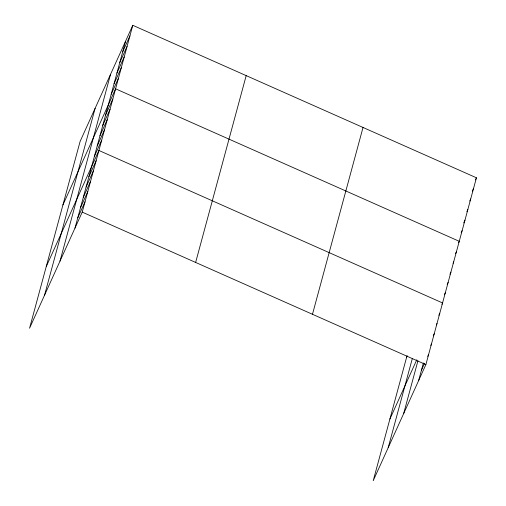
<?xml version="1.0" encoding="UTF-8"?>
<svg xmlns="http://www.w3.org/2000/svg" width="506" height="506" viewBox="0 0 506 506"><rect width="100%" height="100%" fill="white"/><g stroke="black" fill="none" stroke-linecap="round" stroke-linejoin="round"><path stroke-width="0.76" d="M44.553 295.175L95.109 108.36M59.993 261.134L110.548 74.319M74.983 228.098L125.539 41.277M132.781 25.3L80.119 141.395L29.563 328.217L82.231 212.122L132.781 25.3L476.437 177.783L425.881 364.605L373.219 480.7L406.988 355.889M195.632 262.437L246.188 75.622M312.474 314.283L363.03 127.461M388.203 447.658L412.238 358.855M403.643 413.617L417.943 360.778M418.633 380.582L423.402 362.966M122.673 51.865L129.922 35.888M119.808 62.453L127.057 46.47M116.943 73.035L124.191 57.058M114.078 83.623L121.326 67.646M111.212 94.211L118.461 78.234M62.934 204.917L115.596 88.816L459.246 241.299L458.619 242.69M105.564 115.071L112.813 99.094M102.788 125.349L110.036 109.372M100.005 135.621L107.253 119.644M97.228 145.899L104.476 129.922M94.445 156.171L101.693 140.194M46.248 266.567L98.91 150.472L442.567 302.949L441.934 304.34M88.885 176.72L96.134 160.744M86.102 186.999L93.351 171.022M83.326 197.27L90.574 181.293M80.543 207.549L87.791 191.572M77.76 217.82L85.008 201.843M475.488 179.864L476.437 177.783M472.307 191.148L473.572 188.371M469.758 201.04L470.707 198.953M466.893 211.628L467.841 209.541M463.717 222.906L464.976 220.129M461.168 232.798L462.111 230.717M406.584 357.4L407.235 355.965M455.52 253.658L456.469 251.577M453.053 263.24L453.686 261.849M449.96 274.208L450.903 272.127M447.177 284.486L448.126 282.399M444.401 294.758L445.343 292.677M389.898 419.05L416.792 359.772M438.835 315.308L439.784 313.227M436.374 324.89L437.001 323.498M433.275 335.857L434.224 333.777M430.808 345.44L431.441 344.048M421.416 370.303L424.566 363.359M427.715 356.407L428.664 354.327M82.231 212.122L425.881 364.605"/></g></svg>
